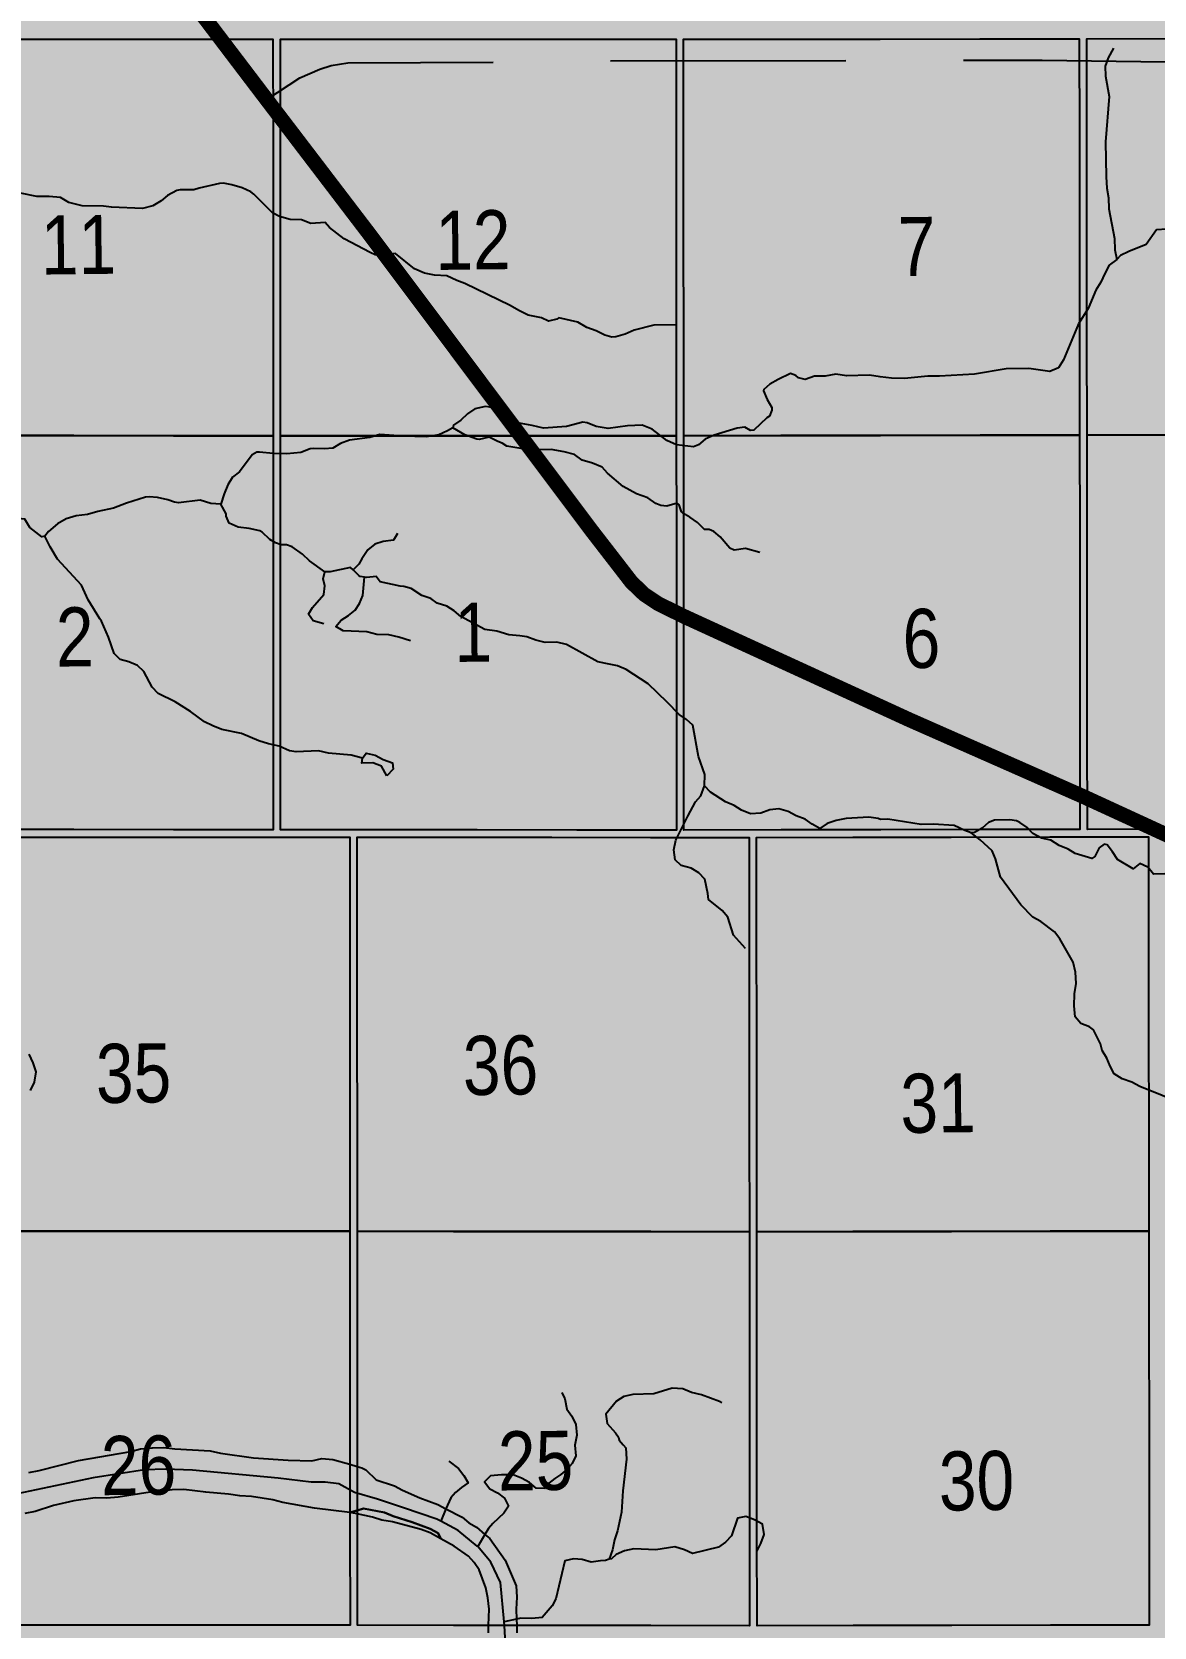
# Model space of a CAD drawing. Extents: x 399452 to 415540, y 6060435 to 6067869.
# Drawn here: x 410139.5 to 410290.9, y 6062978.3 to 6063193.7 of the extents above; entities that cross this region are included whole.
import ezdxf

# ---------------------------------------------------------------- set-up
doc = ezdxf.new("R2010")
doc.units = 0
doc.header["$LTSCALE"] = 5
doc.linetypes.add('DASHED2', pattern=[9.525, 6.35, -3.175])
for name, color, linetype in [('P-PROPOSED', 10, 'Continuous'), ('Quarters', 8, 'Continuous'), ('RoadSeg', 57, 'DASHED2'), ('T-WATER', 160, 'Continuous')]:
    doc.layers.add(name, color=color, linetype=linetype)
doc.layers.add('ROUTE-MAP-BACKGROUND-H', color=7, linetype='Continuous', true_color=0xf0ebff)
doc.styles.add('120', font='ARIALN.TTF', dxfattribs={"height": 13})

msp = doc.modelspace()

# ---------------------------------------------------------------- hatches: boundary and pattern name
at = {"layer": 'ROUTE-MAP-BACKGROUND-H'}
h = msp.add_hatch(color=256, dxfattribs=at)
h.dxf.hatch_style = 1
h.paths.add_polyline_path([(410779.995, 6062481.762), (410779.995, 6063736.327), (409587.427, 6063736.085), (409587.427, 6062481.762)])

# ---------------------------------------------------------------- linework, layer by layer
at = {"layer": 'P-PROPOSED', "color": 90, "const_width": 1.999, "flags": 128}
msp.add_lwpolyline([(410298.229, 6063082.69), (410281.167, 6063090.545), (410257.934, 6063100.797), (410227.438, 6063114.788), (410224.01, 6063116.479), (410222.121, 6063117.736), (410220.39, 6063119.396), (410214.85, 6063126.563), (410185.211, 6063166.116), (410171.255, 6063184.414), (410154.491, 6063206.477)], dxfattribs=at)
at = {"layer": 'Quarters', "flags": 128}
for points in [[(410172.027, 6063139.157), (410158.59, 6063139.164), (410145.153, 6063139.172), (410131.716, 6063139.18), (410118.614, 6063139.187), (410118.617, 6063152.565), (410118.62, 6063165.943), (410118.623, 6063179.322), (410118.625, 6063192.7), (410131.722, 6063192.693), (410145.154, 6063192.685), (410158.586, 6063192.677), (410172.017, 6063192.669), (410172.02, 6063179.291), (410172.022, 6063165.913), (410172.024, 6063152.535)], [(410226.443, 6063139.149), (410213.006, 6063139.151), (410199.57, 6063139.153), (410186.133, 6063139.155), (410173.03, 6063139.157), (410173.028, 6063152.535), (410173.026, 6063165.913), (410173.023, 6063179.291), (410173.021, 6063192.669), (410186.118, 6063192.668), (410199.55, 6063192.666), (410212.982, 6063192.664), (410226.414, 6063192.663), (410226.421, 6063179.284), (410226.428, 6063165.906), (410226.436, 6063152.527)], [(410280.869, 6063139.236), (410267.43, 6063139.214), (410253.991, 6063139.193), (410240.551, 6063139.171), (410227.447, 6063139.15), (410227.439, 6063152.529), (410227.432, 6063165.907), (410227.424, 6063179.286), (410227.417, 6063192.664), (410240.517, 6063192.685), (410253.951, 6063192.707), (410267.385, 6063192.728), (410280.819, 6063192.75), (410280.832, 6063179.371), (410280.844, 6063165.993), (410280.857, 6063152.614)], [(410335.295, 6063139.323), (410321.856, 6063139.301), (410308.417, 6063139.28), (410294.977, 6063139.258), (410281.873, 6063139.237), (410281.86, 6063152.616), (410281.848, 6063165.994), (410281.835, 6063179.373), (410281.823, 6063192.751), (410294.922, 6063192.772), (410308.356, 6063192.794), (410321.791, 6063192.815), (410335.225, 6063192.836), (410335.242, 6063179.458), (410335.26, 6063166.079), (410335.277, 6063152.701)], [(410172.027, 6063139.157), (410172.029, 6063125.778), (410172.032, 6063112.4), (410172.034, 6063099.183), (410172.037, 6063085.966), (410158.595, 6063085.974), (410145.153, 6063085.982), (410131.712, 6063085.989), (410118.605, 6063085.996), (410118.607, 6063099.214), (410118.61, 6063112.431), (410118.612, 6063125.809), (410118.614, 6063139.187), (410131.716, 6063139.18), (410145.153, 6063139.172), (410158.59, 6063139.164)], [(410226.443, 6063139.149), (410226.451, 6063125.77), (410226.458, 6063112.392), (410226.466, 6063099.154), (410226.473, 6063085.917), (410213.031, 6063085.929), (410199.589, 6063085.941), (410186.148, 6063085.953), (410173.04, 6063085.965), (410173.038, 6063099.183), (410173.035, 6063112.4), (410173.033, 6063125.778), (410173.03, 6063139.157), (410186.133, 6063139.155), (410199.57, 6063139.153), (410213.006, 6063139.151)], [(410280.869, 6063139.236), (410280.882, 6063125.857), (410280.894, 6063112.479), (410280.907, 6063099.241), (410280.919, 6063086.004), (410267.475, 6063085.982), (410254.031, 6063085.961), (410240.586, 6063085.939), (410227.477, 6063085.918), (410227.469, 6063099.156), (410227.462, 6063112.393), (410227.454, 6063125.772), (410227.447, 6063139.15), (410240.551, 6063139.171), (410253.991, 6063139.193), (410267.43, 6063139.214)], [(410335.295, 6063139.323), (410335.312, 6063125.944), (410335.33, 6063112.566), (410335.347, 6063099.328), (410335.365, 6063086.091), (410321.921, 6063086.069), (410308.477, 6063086.048), (410295.033, 6063086.026), (410281.923, 6063086.005), (410281.91, 6063099.243), (410281.898, 6063112.48), (410281.885, 6063125.859), (410281.873, 6063139.237), (410294.977, 6063139.258), (410308.417, 6063139.28), (410321.856, 6063139.301)], [(410182.398, 6063031.765), (410169.088, 6063031.773), (410155.779, 6063031.781), (410142.469, 6063031.789), (410129.495, 6063031.796), (410129.497, 6063045.174), (410129.5, 6063058.552), (410129.502, 6063071.769), (410129.505, 6063084.987), (410142.475, 6063084.979), (410155.779, 6063084.971), (410169.084, 6063084.963), (410182.388, 6063084.955), (410182.39, 6063071.738), (410182.393, 6063058.521), (410182.395, 6063045.143)], [(410236.304, 6063031.705), (410222.995, 6063031.719), (410209.685, 6063031.734), (410196.376, 6063031.749), (410183.401, 6063031.764), (410183.399, 6063045.142), (410183.396, 6063058.52), (410183.394, 6063071.737), (410183.392, 6063084.955), (410196.362, 6063084.95), (410209.666, 6063084.946), (410222.97, 6063084.941), (410236.275, 6063084.936), (410236.282, 6063071.699), (410236.289, 6063058.461), (410236.297, 6063045.083)], [(410290.21, 6063031.788), (410276.901, 6063031.768), (410263.592, 6063031.747), (410250.282, 6063031.726), (410237.308, 6063031.706), (410237.3, 6063045.085), (410237.293, 6063058.463), (410237.286, 6063071.7), (410237.278, 6063084.938), (410250.248, 6063084.958), (410263.553, 6063084.979), (410276.857, 6063084.999), (410290.161, 6063085.02), (410290.173, 6063071.782), (410290.185, 6063058.545), (410290.198, 6063045.166)], [(410182.398, 6063031.765), (410182.401, 6063018.386), (410182.404, 6063005.008), (410182.407, 6062991.63), (410182.41, 6062978.586), (410169.096, 6062978.594), (410155.782, 6062978.601), (410142.468, 6062978.609), (410129.489, 6062978.617), (410129.49, 6062991.661), (410129.492, 6063005.039), (410129.493, 6063018.418), (410129.495, 6063031.796), (410142.469, 6063031.789), (410155.779, 6063031.781), (410169.088, 6063031.773)], [(410236.304, 6063031.705), (410236.312, 6063018.326), (410236.32, 6063004.948), (410236.328, 6062991.569), (410236.335, 6062978.525), (410223.022, 6062978.54), (410209.707, 6062978.555), (410196.393, 6062978.57), (410183.414, 6062978.585), (410183.411, 6062991.629), (410183.407, 6063005.007), (410183.404, 6063018.385), (410183.401, 6063031.764), (410196.376, 6063031.749), (410209.685, 6063031.734), (410222.995, 6063031.719)], [(410290.21, 6063031.788), (410290.223, 6063018.41), (410290.235, 6063005.031), (410290.248, 6062991.653), (410290.26, 6062978.609), (410276.946, 6062978.588), (410263.632, 6062978.567), (410250.318, 6062978.547), (410237.339, 6062978.526), (410237.331, 6062991.57), (410237.323, 6063004.949), (410237.315, 6063018.328), (410237.308, 6063031.706), (410250.282, 6063031.726), (410263.592, 6063031.747), (410276.901, 6063031.768)]]:
    msp.add_lwpolyline(points, close=True, dxfattribs=at)
at = {"layer": 'RoadSeg', "flags": 128}
for points in [[(410635.503, 6062662.611), (410623.182, 6062677.185), (410615.418, 6062685.603), (410610.626, 6062690.325), (410608.328, 6062692.038), (410605.836, 6062693.449), (410602.109, 6062695.066), (410598.858, 6062696.162), (410596.918, 6062696.652), (410592.411, 6062697.388), (410574.33, 6062699.73), (410567.455, 6062699.752), (410543.157, 6062699.83), (410539.682, 6062700.521), (410537.266, 6062701.468), (410535.014, 6062702.584), (410532.452, 6062704.16), (410530.221, 6062705.809), (410527.236, 6062708.506), (410498.03, 6062745.775), (410488.359, 6062758.625), (410474.621, 6062776.681), (410454.363, 6062802.935), (410449.395, 6062809.617), (410443.105, 6062817.501), (410442.312, 6062818.782), (410441.96, 6062819.707), (410441.764, 6062821.1), (410442.044, 6062823.568), (410445.812, 6062834.096), (410446.919, 6062836.782), (410447.626, 6062839.525), (410447.693, 6062841.057), (410447.477, 6062843.382), (410446.973, 6062845.168), (410446.272, 6062846.85), (410444.923, 6062849.25), (410444.068, 6062850.363), (410438.032, 6062857.108), (410422.184, 6062874.818), (410420.509, 6062876.912), (410415.709, 6062882.001), (410414.478, 6062883.538), (410393.689, 6062920.661), (410380.798, 6062943.179), (410374.446, 6062953.957), (410327.737, 6063036.278), (410306.126, 6063074.515), (410304.54, 6063077.11), (410301.874, 6063080.414), (410300.823, 6063081.323), (410298.229, 6063082.798), (410281.159, 6063090.653), (410257.915, 6063100.904), (410227.404, 6063114.894), (410223.974, 6063116.584), (410222.084, 6063117.842), (410220.351, 6063119.502), (410214.808, 6063126.67), (410185.149, 6063166.233), (410171.183, 6063184.535), (410154.408, 6063206.604), (410146.458, 6063218.978), (410145.812, 6063219.63), (410144.668, 6063221.768), (410136.851, 6063234.179), (410099.662, 6063292.913), (410096.912, 6063297.047), (410094.901, 6063299.3), (410093.649, 6063300.304), (410092.301, 6063301.074), (410086.116, 6063304.004), (410083.602, 6063304.881), (410067.551, 6063311.726), (410060.361, 6063314.967), (410053.075, 6063318.072), (410042.018, 6063323.227), (410039.771, 6063324.044), (410038.836, 6063324.191)], [(410171.183, 6063184.535), (410175.646, 6063187.458), (410178.349, 6063188.647), (410179.87, 6063189.112), (410182.124, 6063189.493), (410202.52, 6063189.562), (410210.735, 6063189.737), (410275.815, 6063189.861), (410316.121, 6063189.323), (410317.389, 6063189.184), (410339.018, 6063189.112), (410379.825, 6063188.485), (410409.489, 6063186.157), (410439.037, 6063184.524), (410446.029, 6063184.34), (410508.063, 6063183.767), (410531.39, 6063183.666), (410534.648, 6063183.802), (410535.909, 6063183.995), (410538.29, 6063184.678), (410541.615, 6063186.346), (410543.578, 6063187.918), (410545.401, 6063189.787), (410549.163, 6063194.36), (410551.472, 6063196.904), (410553.074, 6063198.203), (410555.407, 6063199.617), (410557.981, 6063200.603), (410561.36, 6063201.308), (410571.79, 6063202.129), (410574.442, 6063202.618), (410576.986, 6063203.438), (410579.849, 6063204.963), (410581.419, 6063206.227), (410583.631, 6063208.57), (410588.898, 6063215.937), (410591.379, 6063218.152), (410592.494, 6063218.941), (410594.896, 6063220.19), (410596.184, 6063220.651), (410598.07, 6063221.156), (410615.02, 6063223.648), (410617.676, 6063223.904), (410622.372, 6063223.704), (410632.35, 6063222.354), (410635.65, 6063222.058), (410640.168, 6063222.387), (410642.685, 6063222.94), (410647.742, 6063224.545), (410700.433, 6063242.372), (410702.089, 6063242.74), (410705.842, 6063243.053)]]:
    msp.add_lwpolyline(points, dxfattribs=at)
at = {"layer": 'T-WATER'}
for p, q in [((410195.355, 6062994.315), (410194.646, 6062992.646)), ((410200.624, 6062990.847), (410199.654, 6062989.198)), ((410204.88, 6062979.39), (410203.21, 6062979.065))]:
    msp.add_line(p, q, dxfattribs=at)
at = {"layer": 'T-WATER', "flags": 128}
for points in [[(410285.443, 6063191.471), (410284.713, 6063190.178), (410284.298, 6063189.06), (410284.382, 6063187.677), (410284.844, 6063184.936), (410284.373, 6063178.839), (410284.47, 6063174.106), (410284.562, 6063172.574), (410284.746, 6063171.256), (410284.795, 6063169.778), (410285.57, 6063165.763), (410285.617, 6063164.239), (410285.878, 6063162.96)], [(410213.154, 6063154.499), (410210.595, 6063155.07), (410210.298, 6063154.906), (410209.214, 6063154.642), (410208.238, 6063155.079), (410206.473, 6063155.441), (410205.183, 6063156.065), (410204.024, 6063156.715), (410197.901, 6063159.724), (410196.83, 6063160.117), (410195.496, 6063160.728), (410193.813, 6063160.818), (410192.44, 6063161.087), (410191.129, 6063161.666), (410188.561, 6063163.758), (410186.643, 6063163.489), (410185.821, 6063163.593), (410185.118, 6063163.868), (410181.602, 6063165.723), (410179.658, 6063167.252), (410179.039, 6063167.928), (410177.127, 6063167.824), (410175.883, 6063168.311), (410174.34, 6063168.343), (410172.876, 6063168.735), (410171.942, 6063169.245), (410169.441, 6063171.782), (410169.044, 6063172.074), (410167.87, 6063172.605), (410166.452, 6063173.031), (410165.358, 6063173.229), (410164.805, 6063173.218), (410162.04, 6063172.576), (410161.314, 6063172.343), (410159.469, 6063172.368), (410159.057, 6063172.248), (410157.8, 6063171.571), (410156.933, 6063170.862), (410155.822, 6063170.202), (410154.399, 6063169.827), (410150.207, 6063169.992), (410149.157, 6063170.144), (410146.253, 6063170.201), (410144.448, 6063170.629), (410143.346, 6063171.325), (410141.829, 6063171.44), (410140.156, 6063171.468), (410137.954, 6063171.886)], [(410310.981, 6063170.062), (410309.614, 6063170.409), (410308.219, 6063170.227), (410306.082, 6063169.221), (410304.843, 6063168.861), (410303.375, 6063169.011), (410302.063, 6063168.763), (410300.838, 6063168.327), (410299.337, 6063168.196), (410296.664, 6063167.681), (410295.412, 6063167.256), (410294.103, 6063166.946), (410292.641, 6063167.029), (410291.241, 6063166.939), (410289.864, 6063164.95), (410287.512, 6063164.02), (410286.383, 6063163.48), (410285.878, 6063162.96)], [(410285.878, 6063162.96), (410284.838, 6063162.159), (410284.251, 6063161.064), (410283.734, 6063159.862), (410283.053, 6063158.798), (410282.043, 6063156.348), (410280.715, 6063154.271), (410278.699, 6063149.416), (410278.021, 6063148.331), (410276.865, 6063147.843), (410273.998, 6063148.238), (410270.952, 6063148.205), (410266.705, 6063147.469), (410261.97, 6063147.19), (410260.369, 6063147.175), (410257.221, 6063146.897), (410255.487, 6063146.935), (410253.932, 6063147.088), (410252.494, 6063147.349), (410249.416, 6063147.25), (410247.96, 6063147.46), (410246.55, 6063147.213), (410245.114, 6063147.194), (410243.826, 6063146.766), (410242.939, 6063146.977), (410242.561, 6063147.308), (410241.854, 6063147.574), (410240.182, 6063146.761), (410239.058, 6063146.108), (410238.248, 6063145.403), (410238.207, 6063145.197), (410238.704, 6063144.043), (410239.356, 6063142.952), (410239.349, 6063142.627), (410239.036, 6063141.808)], [(410226.347, 6063154.14), (410223.398, 6063154.088), (410220.741, 6063153.388), (410219.542, 6063152.883), (410218.265, 6063152.506), (410217.764, 6063152.456), (410216.797, 6063152.708), (410215.631, 6063153.317), (410214.367, 6063153.747), (410213.154, 6063154.499)], [(410239.036, 6063141.808), (410238.668, 6063141.571), (410236.924, 6063139.924), (410236.451, 6063139.873), (410235.689, 6063140.32), (410234.678, 6063140.175), (410231.558, 6063139.222), (410230.337, 6063138.698), (410229.442, 6063137.911), (410228.768, 6063137.676), (410226.456, 6063137.938), (410225.174, 6063138.493), (410223.184, 6063140.045), (410221.849, 6063140.571), (410219.846, 6063140.499), (410217.269, 6063140.139), (410215.642, 6063140.417), (410214.413, 6063140.889), (410213.827, 6063140.981), (410211.644, 6063140.401), (410208.534, 6063140.179), (410207.01, 6063140.545), (410204.998, 6063140.912), (410204.163, 6063141.291), (410203.05, 6063142.194), (410202.144, 6063142.775), (410201.274, 6063143.023), (410200.68, 6063143.087), (410199.258, 6063142.77), (410198.273, 6063142.107), (410197.347, 6063141.263), (410196.385, 6063140.562), (410196.267, 6063140.202)], [(410196.267, 6063140.202), (410195.566, 6063139.806), (410194.417, 6063139.268), (410192.748, 6063138.996), (410189.602, 6063139.081), (410186.427, 6063139.334), (410185.076, 6063138.937), (410182.325, 6063138.544), (410181.105, 6063138.11), (410180.088, 6063137.492), (410178.978, 6063137.383), (410177.492, 6063137.45), (410177.016, 6063137.375), (410175.789, 6063136.885), (410173.899, 6063136.694), (410172.022, 6063136.776), (410170.211, 6063136.955), (410169.832, 6063136.939), (410169.228, 6063136.56), (410167.475, 6063134.289), (410166.549, 6063133.562), (410165.944, 6063132.528), (410165.412, 6063131.304), (410164.96, 6063129.933)], [(410202.956, 6063138.159), (410202.364, 6063138.376), (410201.185, 6063138.974), (410199.837, 6063138.662), (410199.506, 6063138.682), (410197.924, 6063139.257), (410196.267, 6063140.202)], [(410237.729, 6063123.397), (410235.768, 6063123.94), (410234.256, 6063123.709), (410233.663, 6063123.985), (410232.371, 6063125.529), (410231.515, 6063126.223), (410230.889, 6063126.511), (410230.248, 6063126.51), (410229.303, 6063127.449), (410228.248, 6063128.177), (410227.311, 6063128.69), (410227.158, 6063128.895), (410226.81, 6063129.835), (410226.576, 6063130.035), (410225.145, 6063129.666), (410224.356, 6063129.746), (410223.681, 6063129.993), (410222.616, 6063130.778), (410221.061, 6063131.291), (410219.25, 6063132.304), (410217.148, 6063134.104), (410216.45, 6063134.89), (410215.143, 6063135.471), (410213.745, 6063135.839), (410212.725, 6063136.622), (410211.29, 6063136.979), (410209.571, 6063137.275), (410206.531, 6063137.262), (410203.551, 6063137.755), (410202.956, 6063138.159)], [(410164.96, 6063129.933), (410163.626, 6063130.014), (410162.206, 6063130.438), (410159.254, 6063130.097), (410158.727, 6063130.166), (410157.832, 6063130.499), (410156.44, 6063130.804), (410155.294, 6063130.904), (410154.796, 6063130.867), (410152.245, 6063130.031), (410150.515, 6063129.366), (410148.384, 6063128.938), (410146.969, 6063128.504), (410145.474, 6063128.34), (410144.098, 6063127.922), (410142.944, 6063127.272), (410141.733, 6063126.21), (410141.243, 6063125.594)], [(410178.998, 6063120.762), (410176.933, 6063122.281), (410175.997, 6063123.162), (410174.61, 6063124.146), (410173.844, 6063124.444), (410173.123, 6063124.441), (410172.372, 6063124.698), (410171.588, 6063125.131), (410170.577, 6063126.152), (410170.258, 6063126.33), (410168.822, 6063126.621), (410167.322, 6063126.828), (410166.112, 6063127.355), (410165.697, 6063128.303), (410165.683, 6063128.621), (410164.96, 6063129.933)], [(410141.243, 6063125.594), (410140.841, 6063125.512), (410139.213, 6063126.758), (410138.511, 6063127.906), (410137.61, 6063127.994), (410137.06, 6063127.78), (410136.796, 6063127.677)], [(410188.821, 6063125.952), (410188.265, 6063125.079), (410186.865, 6063124.897), (410185.751, 6063124.514), (410184.829, 6063123.755), (410184.012, 6063122.541), (410183.616, 6063121.825), (410182.823, 6063121.054)], [(410148.666, 6063114.43), (410147.085, 6063116.988), (410146.168, 6063119.001), (410142.956, 6063122.481), (410141.952, 6063124.143), (410141.243, 6063125.594)], [(410182.823, 6063121.054), (410182.483, 6063121.365), (410179.744, 6063120.776), (410178.998, 6063120.762)], [(410178.897, 6063113.746), (410177.456, 6063114.148), (410176.82, 6063115.065), (410177.345, 6063115.955), (410178.862, 6063117.717), (410179.013, 6063118.887), (410178.783, 6063119.817), (410178.998, 6063120.762)], [(410190.58, 6063111.475), (410188.999, 6063111.978), (410187.64, 6063112.279), (410186.008, 6063112.321), (410184.691, 6063112.685), (410181.477, 6063112.831), (410180.501, 6063113.389), (410181.225, 6063114.238), (410182.227, 6063114.871), (410183.097, 6063115.597), (410183.677, 6063116.528), (410184.155, 6063117.568), (410184.355, 6063120.071)], [(410184.355, 6063120.071), (410183.786, 6063120.173), (410183.591, 6063120.272), (410182.823, 6063121.054)], [(410230.254, 6063091.904), (410230.296, 6063093.423), (410229.447, 6063095.879), (410228.692, 6063100.078), (410227.819, 6063100.87), (410226.833, 6063101.54), (410225.202, 6063103.194), (410222.657, 6063105.648), (410219.674, 6063107.603), (410218.497, 6063108.082), (410217.362, 6063108.324), (410215.834, 6063108.651), (410211.604, 6063110.973), (410210.314, 6063111.31), (410208.76, 6063111.264), (410207.482, 6063111.555), (410206.289, 6063111.995), (410205.334, 6063112.164), (410203.851, 6063112.258), (410202.234, 6063112.78), (410200.609, 6063112.979), (410197.361, 6063114.742), (410196.462, 6063115.525), (410195.495, 6063116.139), (410194.15, 6063116.537), (410193.3, 6063117.183), (410192.097, 6063117.596), (410190.651, 6063118.512), (410189.687, 6063118.811), (410189.189, 6063118.841), (410186.497, 6063119.456), (410185.934, 6063120.175), (410184.689, 6063120.014), (410184.355, 6063120.071)], [(410174.259, 6063096.611), (410172.829, 6063097.273), (410171.394, 6063097.546), (410170.111, 6063097.974), (410167.754, 6063098.972), (410165.105, 6063099.512), (410163.899, 6063099.994), (410162.794, 6063100.544), (410160.874, 6063101.952), (410158.801, 6063103.236), (410156.541, 6063104.366), (410155.724, 6063105.198), (410154.577, 6063107.338), (410153.735, 6063108.159), (410152.577, 6063108.622), (410151.37, 6063108.972), (410150.587, 6063109.744), (410149.811, 6063111.951), (410148.866, 6063114.105), (410148.666, 6063114.43)], [(410184.114, 6063095.612), (410182.56, 6063096.029), (410179.489, 6063096.293), (410178.168, 6063096.605), (410175.154, 6063096.467), (410174.259, 6063096.611)], [(410230.676, 6063077.343), (410230.277, 6063079.318), (410229.461, 6063080.14), (410228.448, 6063080.785), (410227.116, 6063081.124), (410226.277, 6063081.898), (410226.111, 6063083.242), (410226.387, 6063084.542), (410227.984, 6063087.795), (410229.03, 6063089.724), (410229.741, 6063090.56), (410230.254, 6063091.904)], [(410266.241, 6063085.554), (410265.387, 6063085.865), (410263.935, 6063086.562), (410261.092, 6063086.703), (410259.502, 6063086.659), (410254.991, 6063087.401), (410254.013, 6063087.367), (410253.678, 6063087.486), (410252.446, 6063087.677), (410249.381, 6063087.47), (410247.999, 6063087.235), (410246.783, 6063086.795), (410245.823, 6063086.118), (410244.773, 6063086.717), (410243.844, 6063087.411), (410242.628, 6063087.838), (410241.535, 6063088.412), (410240.284, 6063088.789), (410239.044, 6063088.637), (410237.83, 6063088.218), (410236.436, 6063088.138), (410235.256, 6063088.632), (410234.259, 6063089.261), (410233.092, 6063089.751), (410231.053, 6063091.051), (410230.254, 6063091.904)], [(410292.355, 6063080.033), (410290.838, 6063079.97), (410290.088, 6063080.901), (410288.987, 6063081.416), (410288.085, 6063080.693), (410285.979, 6063081.944), (410285.322, 6063082.986), (410284.601, 6063083.926), (410284.201, 6063084.012), (410283.497, 6063083.507), (410282.936, 6063082.36), (410282.537, 6063082.105), (410280.255, 6063082.742), (410279.328, 6063083.344), (410278.131, 6063083.831), (410276.992, 6063084.569), (410275.741, 6063084.825), (410274.564, 6063085.475), (410273.79, 6063086.292), (410272.815, 6063086.97), (410272.338, 6063087.178), (410271.45, 6063087.324), (410269.385, 6063087.241), (410268.58, 6063086.958), (410267.728, 6063086.172), (410266.707, 6063085.599), (410266.241, 6063085.554)], [(410295.033, 6063048.901), (410288.982, 6063051.308), (410287.896, 6063051.886), (410286.634, 6063052.333), (410285.555, 6063053.028), (410285.003, 6063054.04), (410284.521, 6063055.137), (410283.912, 6063056.168), (410283.666, 6063057.082), (410282.73, 6063058.966), (410282.185, 6063059.348), (410281.056, 6063059.834), (410280.288, 6063060.718), (410280.151, 6063062.199), (410280.166, 6063063.804), (410280.405, 6063065.223), (410280.302, 6063066.753), (410280.007, 6063068.086), (410278.217, 6063071.225), (410277.501, 6063072.192), (410275.621, 6063073.574), (410274.552, 6063074.19), (410272.926, 6063075.813), (410270.174, 6063079.554), (410269.498, 6063082.053), (410269.06, 6063083.129), (410267.455, 6063084.619), (410266.241, 6063085.554)], [(410235.776, 6063069.958), (410234.171, 6063071.719), (410233.382, 6063074.183), (410232.634, 6063075.064), (410230.79, 6063076.537), (410230.676, 6063077.343)], [(410139.072, 6063055.67), (410139.6, 6063054.529), (410140.028, 6063053.311), (410139.779, 6063051.888), (410139.252, 6063050.752)], [(410210.999, 6063009.985), (410211.387, 6063009.167), (410211.654, 6063007.776), (410212.352, 6063006.806), (410212.867, 6063005.678), (410212.999, 6063004.257), (410212.765, 6063002.895), (410212.901, 6063001.48), (410212.381, 6063000.404), (410211.676, 6062999.63), (410210.876, 6062998.951), (410210.045, 6062998.41), (410209.247, 6062997.76), (410208.682, 6062997.048), (410207.523, 6062997.113), (410206.614, 6062997.839), (410205.56, 6062998.44), (410204.408, 6062998.913), (410202.839, 6062998.892), (410201.358, 6062998.755), (410200.565, 6062997.947), (410201.267, 6062997.02), (410202.322, 6062996.448), (410203.27, 6062995.723), (410203.777, 6062994.67), (410203.15, 6062993.726), (410201.669, 6062992.345), (410201.089, 6062991.647), (410200.624, 6062990.847)], [(410232.568, 6063008.633), (410232.286, 6063008.799), (410229.864, 6063009.672), (410228.485, 6063009.991), (410227.336, 6063010.49), (410225.868, 6063010.594), (410223.42, 6063009.816), (410220.589, 6063009.749), (410219.365, 6063009.448), (410218.367, 6063008.85), (410216.95, 6063007.067), (410217.097, 6063005.831), (410218.258, 6063004.553), (410218.631, 6063003.981), (410218.728, 6063003.595), (410219.265, 6063002.934), (410219.62, 6063002.537), (410219.702, 6063001.02), (410219.242, 6062996.719), (410219.065, 6062993.873), (410218.511, 6062991.352), (410218.099, 6062990.131), (410217.845, 6062988.782), (410217.365, 6062987.505)], [(410139.085, 6062999.2), (410140.465, 6062999.477), (410145.782, 6063000.814), (410152.841, 6063002.048), (410154.151, 6063002.402), (410155.657, 6063002.539), (410155.746, 6063002.54), (410157.27, 6063002.563), (410158.789, 6063002.397), (410163.559, 6063002.122), (410164.946, 6063001.824), (410169.366, 6063001.203), (410174.073, 6063000.889), (410177.276, 6063000.803), (410178.615, 6063001.116), (410180.097, 6063000.957), (410182.37, 6063000.315), (410183.374, 6063000.032), (410184.004, 6062999.854), (410184.541, 6062999.56), (410185.929, 6062998.238), (410188.43, 6062997.387), (410189.508, 6062996.804), (410191.834, 6062995.769), (410194.273, 6062994.867), (410195.355, 6062994.315), (410197.542, 6062993.198), (410198.425, 6062992.431), (410199.485, 6062991.832), (410200.624, 6062990.847), (410201.277, 6062990.281), (410203.34, 6062987.367), (410204.853, 6062983.916), (410204.909, 6062982.375), (410204.846, 6062980.751), (410204.88, 6062979.39), (410204.9, 6062978.584), (410204.924, 6062977.58)], [(410195.743, 6063000.736), (410197.031, 6062999.726), (410197.761, 6062998.789), (410198.359, 6062997.828), (410197.438, 6062997.181), (410196.642, 6062996.491), (410196.031, 6062995.792), (410195.355, 6062994.315)], [(410194.646, 6062992.646), (410194.144, 6062992.918), (410189.642, 6062994.432), (410186.13, 6062995.608), (410183.026, 6062996.526), (410180.9, 6062997.687), (410179.063, 6062997.916), (410177.185, 6062997.921), (410172.703, 6062998.451), (410161.148, 6062999.501), (410157.524, 6062999.647), (410154.664, 6062999.586), (410147.759, 6062998.5), (410137.479, 6062996.314), (410136.815, 6062996.194), (410136.789, 6062996.189)], [(410201.082, 6062977.585), (410201.112, 6062978.588), (410201.178, 6062980.761), (410201.023, 6062982.271), (410200.739, 6062983.637), (410199.833, 6062986.052), (410199.185, 6062987.048), (410198.387, 6062987.906), (410196.451, 6062989.27), (410194.66, 6062990.25), (410194.314, 6062991.035), (410193.246, 6062991.624), (410190.799, 6062992.511), (410188.238, 6062993.311), (410187.055, 6062993.795), (410184.247, 6062994.336), (410183.375, 6062994.093), (410182.376, 6062993.813), (410182.372, 6062993.814), (410177.626, 6062994.396), (410173.354, 6062995.174), (410172.014, 6062995.509), (410169.133, 6062995.99), (410167.521, 6062996.069), (410166.034, 6062996.272), (410162.949, 6062996.546), (410159.974, 6062996.933), (410158.416, 6062996.883), (410155.748, 6062996.574), (410155.436, 6062996.538), (410151.129, 6062995.873), (410149.608, 6062995.76), (410148.021, 6062995.787), (410145.125, 6062995.389), (410142.399, 6062994.768), (410139.925, 6062993.933), (410138.535, 6062993.674)], [(410199.654, 6062989.198), (410199.586, 6062989.279), (410196.994, 6062991.37), (410194.646, 6062992.646)], [(410237.333, 6062988.618), (410237.851, 6062989.607), (410238.313, 6062990.825), (410238.065, 6062992.212), (410237.001, 6062992.836), (410235.829, 6062993.263), (410234.704, 6062993.066), (410233.898, 6062990.639), (410233.072, 6062989.818), (410232.149, 6062989.123), (410228.648, 6062988.254), (410227.535, 6062988.779), (410226.242, 6062989.154), (410223.67, 6062988.767), (410220.727, 6062988.922), (410219.458, 6062988.614), (410218.331, 6062988.15), (410217.697, 6062987.54), (410217.365, 6062987.505)], [(410203.21, 6062979.065), (410202.731, 6062984.34), (410201.421, 6062987.083), (410199.654, 6062989.198)], [(410217.365, 6062987.505), (410216.893, 6062987.349), (410216.2, 6062987.287), (410214.94, 6062987.125), (410213.748, 6062987.463), (410212.549, 6062987.566), (410211.417, 6062987.266), (410210.179, 6062982.177), (410209.671, 6062981.192), (410208.336, 6062979.622), (410206.937, 6062979.482), (410205.472, 6062979.538), (410204.88, 6062979.39)], [(410199.512, 6062958.531), (410200.896, 6062961.413), (410202.299, 6062964.796), (410203.175, 6062967.72), (410203.513, 6062970.767), (410203.543, 6062973.539), (410203.257, 6062978.54), (410203.21, 6062979.065)]]:
    msp.add_lwpolyline(points, dxfattribs=at)
for points in [[(410187.368, 6063093.262), (410186.661, 6063094.53), (410185.471, 6063095.009), (410184.004, 6063094.948), (410184.114, 6063095.612), (410184.584, 6063096.311), (410185.815, 6063096.038), (410186.889, 6063095.431), (410188.155, 6063095.013), (410188.245, 6063094.134), (410187.368, 6063093.262)], [(410194.66, 6062990.25), (410193.212, 6062991.043), (410192.02, 6062991.504), (410188.129, 6062992.531), (410186.726, 6062992.788), (410185.464, 6062993.198), (410183.376, 6062993.615), (410182.376, 6062993.813), (410183.375, 6062994.093), (410184.247, 6062994.336), (410187.055, 6062993.795), (410188.238, 6062993.311), (410190.799, 6062992.511), (410193.246, 6062991.624), (410194.314, 6062991.035), (410194.66, 6062990.25)]]:
    msp.add_lwpolyline(points, close=True, dxfattribs=at)

# ---------------------------------------------------------------- texts
at = {"layer": 'RoadSeg', "style": '120'}
for s, height, p in [('11', 7.9745, (410140.733, 6063160.904)), ('12', 7.9745, (410193.957, 6063161.529)), ('7', 7.974, (410256.379, 6063160.681)), ('2', 7.974, (410142.776, 6063107.985)), ('1', 7.974, (410196.523, 6063108.616)), ('6', 7.974, (410257.028, 6063107.778)), ('35', 7.9745, (410148.168, 6063049.071)), ('36', 7.9745, (410197.687, 6063050.145)), ('31', 7.9745, (410256.731, 6063045.037)), ('26', 7.9745, (410148.84, 6062996.136)), ('25', 7.9745, (410202.42, 6062996.765)), ('30', 7.9745, (410261.919, 6062994.056))]:
    msp.add_text(s, height=height, rotation=0.67212, dxfattribs=at).set_placement(p)

doc.saveas('drawing.dxf')
